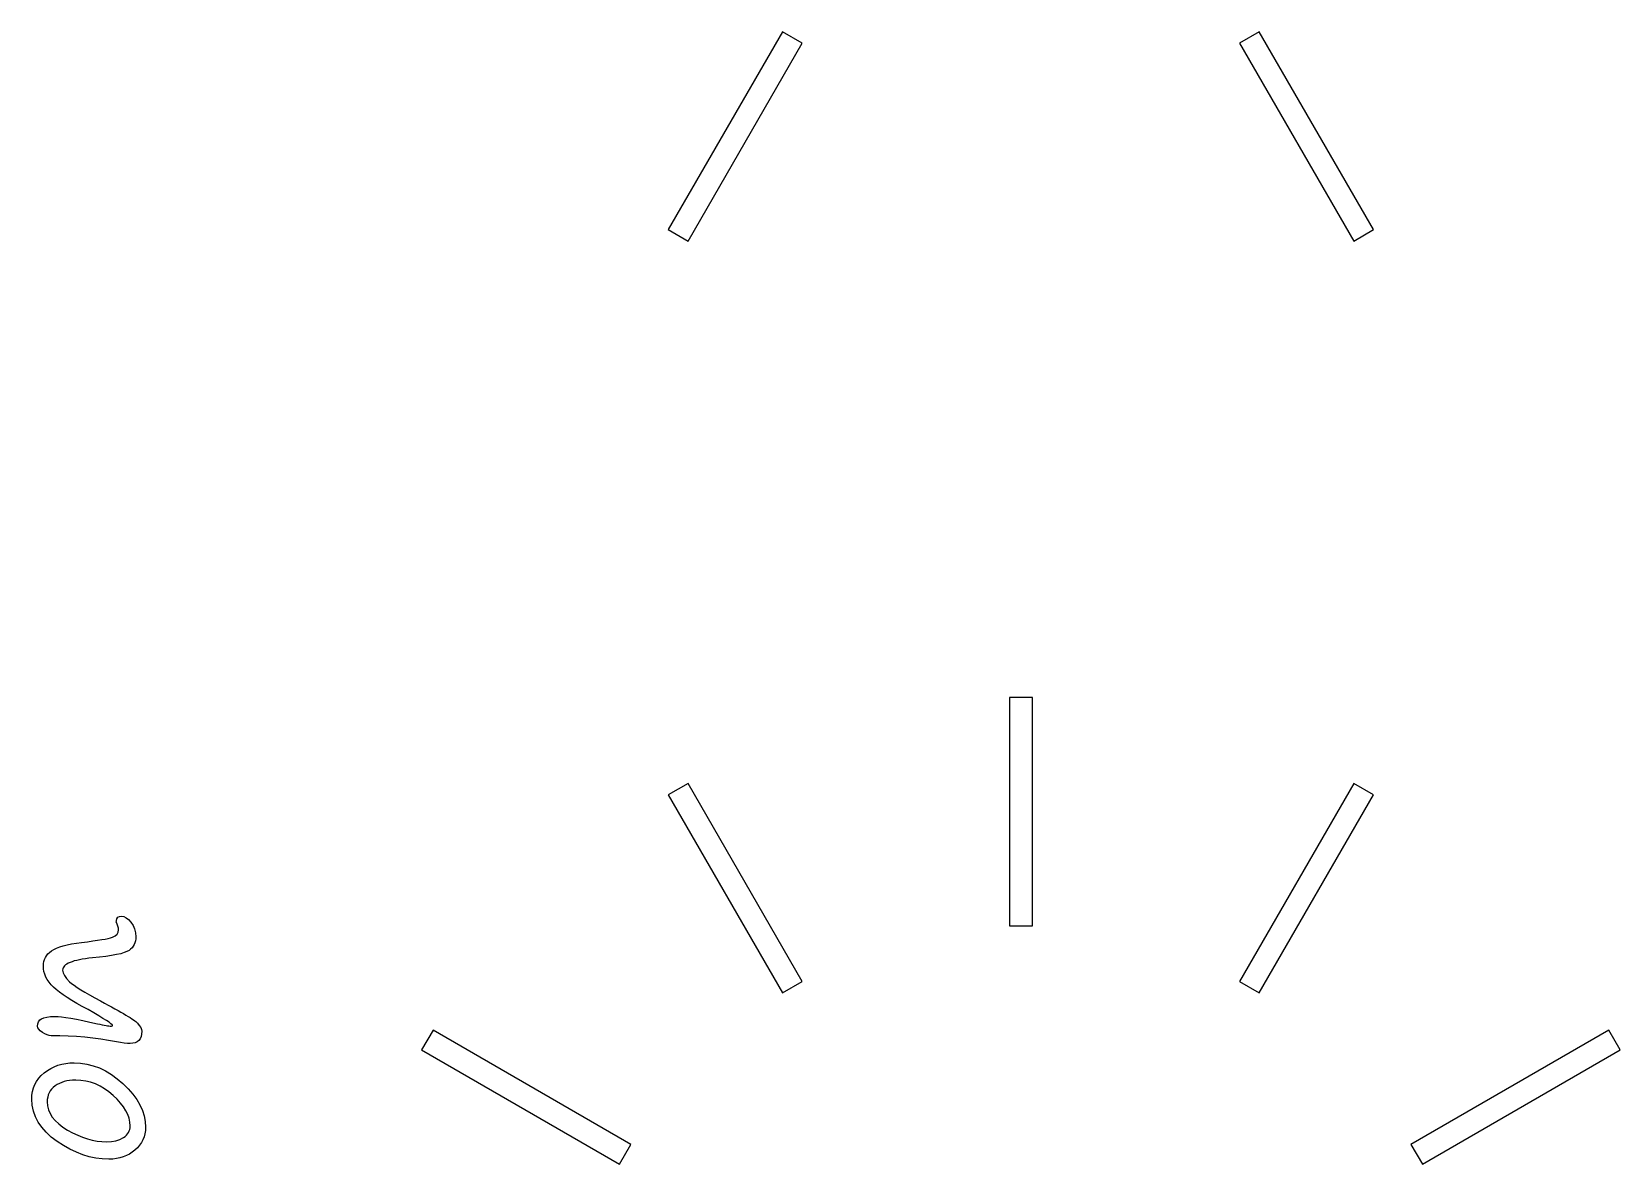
# Model space of a CAD drawing. Extents: x -1 to 127, y -80 to 138.
# Drawn here: x 97.45 to 119.7, y 13.6 to 29.46 of the extents above; entities that cross this region are included whole.
import ezdxf

# ---------------------------------------------------------------- set-up
doc = ezdxf.new("R2010")
doc.units = 0

msp = doc.modelspace()

# ---------------------------------------------------------------- linework, layer by layer
for p, q in [((107.965, 29.4554), (106.36508, 26.68398)), ((108.242, 29.2954), (107.964858, 29.45542)), ((114.642, 29.4554), (114.364858, 29.29538)), ((116.242, 26.684), (114.6418, 29.45542)), ((106.642, 26.524), (108.24192, 29.29542)), ((114.365, 29.2954), (115.9652, 26.52398)), ((106.365, 26.684), (106.642142, 26.52398)), ((115.965, 26.524), (116.242142, 26.68402)), ((111.144, 20.1339), (111.144, 16.9338)), ((111.464, 20.1339), (111.144, 20.1339)), ((111.464, 16.9338), (111.464, 20.1339)), ((106.642, 18.9277), (106.364858, 18.76768)), ((108.242, 16.1566), (106.64208, 18.92774)), ((115.965, 18.9277), (114.3648, 16.15656)), ((116.242, 18.7677), (115.965, 18.9277)), ((106.365, 18.7677), (107.96492, 15.99656)), ((114.642, 15.9965), (116.2422, 18.76764)), ((98.6335, 16.99), (98.636887, 17.000132)), ((98.647518, 16.957542), (98.633604, 16.990031)), ((98.636887, 17.000132), (98.638016, 17.0073)), ((98.6381, 17.0073), (98.642305, 17.034309)), ((98.642305, 17.034309), (98.655795, 17.053725)), ((98.657226, 16.928431), (98.647518, 16.957542)), ((98.655795, 17.053725), (98.677301, 17.065127)), ((98.663124, 16.901422), (98.657226, 16.928431)), ((98.677301, 17.065127), (98.708102, 17.068937)), ((98.7082, 17.0689), (98.739425, 17.063425)), ((98.739425, 17.063425), (98.771914, 17.047818)), ((98.771914, 17.047818), (98.804824, 17.021233)), ((98.804824, 17.021233), (98.839001, 16.984101)), ((98.839001, 16.984101), (98.869383, 16.939377)), ((98.869383, 16.939377), (98.890888, 16.890431)), ((111.144, 16.9338), (111.464, 16.9338)), ((98.007345, 16.680677), (98.074432, 16.692079)), ((98.074432, 16.692079), (98.147849, 16.70221)), ((98.1478, 16.7022), (98.230502, 16.712332)), ((98.230502, 16.712332), (98.305184, 16.72204)), ((98.305184, 16.72204), (98.37143, 16.731325)), ((98.37143, 16.731325), (98.429658, 16.74061)), ((98.429658, 16.74061), (98.479448, 16.749472)), ((98.479448, 16.749472), (98.521219, 16.758334)), ((98.521219, 16.758334), (98.554552, 16.766772)), ((98.554552, 16.766772), (98.579868, 16.774788)), ((98.579868, 16.774788), (98.617, 16.793358)), ((98.617, 16.793358), (98.644008, 16.81698)), ((98.644008, 16.81698), (98.659615, 16.844835)), ((98.659615, 16.844835), (98.66509, 16.877748)), ((98.6651, 16.8778), (98.663124, 16.901422)), ((98.89471, 16.69553), (98.884155, 16.671062)), ((98.890888, 16.890431), (98.903955, 16.837266)), ((98.902302, 16.721692), (98.89471, 16.69553)), ((98.906507, 16.749963), (98.902302, 16.721692)), ((98.903955, 16.837266), (98.90816, 16.779462)), ((98.9082, 16.7795), (98.906507, 16.749963)), ((97.619168, 16.434704), (97.62803, 16.463394)), ((97.62803, 16.463394), (97.640674, 16.490403)), ((97.640674, 16.490403), (97.657127, 16.516141)), ((97.657127, 16.516141), (97.676967, 16.540187)), ((97.676967, 16.540187), (97.700166, 16.562539)), ((97.700166, 16.562539), (97.727175, 16.583649)), ((97.727175, 16.583649), (97.759244, 16.603489)), ((97.759244, 16.603489), (97.796796, 16.621636)), ((97.796796, 16.621636), (97.840679, 16.638513)), ((97.840679, 16.638513), (97.890045, 16.65412)), ((97.890045, 16.65412), (97.945742, 16.668033)), ((97.945742, 16.668033), (98.007345, 16.680677)), ((98.157929, 16.466381), (98.116998, 16.45879)), ((98.201809, 16.473126), (98.157929, 16.466381)), ((98.249067, 16.479025), (98.201809, 16.473126)), ((98.2997, 16.4845), (98.249067, 16.479025)), ((98.398939, 16.49473), (98.299783, 16.484598)), ((98.487969, 16.505708), (98.398939, 16.49473)), ((98.566869, 16.517533), (98.487969, 16.505708)), ((98.63607, 16.5306), (98.566869, 16.517533)), ((98.695139, 16.54409), (98.63607, 16.5306)), ((98.744085, 16.558427), (98.695139, 16.54409)), ((98.782905, 16.574034), (98.744085, 16.558427)), ((98.812019, 16.590064), (98.782905, 16.574034)), ((98.834371, 16.607788), (98.812019, 16.590064)), ((98.854211, 16.627205), (98.834371, 16.607788)), ((98.870664, 16.648287), (98.854211, 16.627205)), ((98.884155, 16.671062), (98.870664, 16.648287)), ((97.612, 16.3731), (97.613693, 16.404746)), ((97.61406, 16.333051), (97.612085, 16.373135)), ((97.613693, 16.404746), (97.619168, 16.434704)), ((97.620806, 16.293811), (97.61406, 16.333051)), ((97.631784, 16.254992), (97.620806, 16.293811)), ((97.647391, 16.217439), (97.631784, 16.254992)), ((97.883688, 16.330943), (97.881994, 16.314913)), ((97.882, 16.3149), (97.887898, 16.276504)), ((97.888316, 16.345703), (97.883688, 16.330943)), ((97.887898, 16.276504), (97.906045, 16.23642)), ((97.896755, 16.360463), (97.888316, 16.345703)), ((97.908156, 16.373954), (97.896755, 16.360463)), ((97.922917, 16.387049), (97.908156, 16.373954)), ((97.94064, 16.399269), (97.922917, 16.387049)), ((97.961722, 16.411094), (97.94064, 16.399269)), ((97.986614, 16.422072), (97.961722, 16.411094)), ((98.014046, 16.432204), (97.986614, 16.422072)), ((98.045268, 16.441913), (98.014046, 16.432204)), ((98.079445, 16.450774), (98.045268, 16.441913)), ((98.116998, 16.45879), (98.079445, 16.450774)), ((97.666808, 16.180731), (97.647391, 16.217439)), ((97.691276, 16.144866), (97.666808, 16.180731)), ((97.71997, 16.109845), (97.691276, 16.144866)), ((97.75288, 16.075668), (97.71997, 16.109845)), ((97.791276, 16.041067), (97.75288, 16.075668)), ((97.836003, 16.005203), (97.791276, 16.041067)), ((97.906045, 16.23642), (97.936427, 16.194645)), ((97.936427, 16.194645), (97.978619, 16.151186)), ((97.978619, 16.151186), (98.006474, 16.127564)), ((98.006474, 16.127564), (98.042339, 16.101402)), ((98.042339, 16.101402), (98.085375, 16.071867)), ((98.085375, 16.071867), (98.135588, 16.039798)), ((98.135588, 16.039798), (98.193816, 16.004357)), ((107.965, 15.9965), (108.242142, 16.15652)), ((114.365, 16.1566), (114.642142, 15.99658)), ((97.88748, 15.968071), (97.836003, 16.005203)), ((97.945285, 15.929674), (97.88748, 15.968071)), ((98.008999, 15.88959), (97.945285, 15.929674)), ((98.079461, 15.847819), (98.008999, 15.88959)), ((98.156677, 15.805203), (98.079461, 15.847819)), ((98.2398, 15.7609), (98.156677, 15.805203)), ((98.193816, 16.004357), (98.259215, 15.966381)), ((98.259215, 15.966381), (98.332212, 15.925453)), ((98.332212, 15.925453), (98.412803, 15.881574)), ((98.4128, 15.8816), (98.468073, 15.852486)), ((98.468073, 15.852486), (98.519971, 15.824631)), ((98.519971, 15.824631), (98.568917, 15.797622)), ((98.568917, 15.797622), (98.614908, 15.77273)), ((97.534387, 15.562574), (97.544518, 15.591688)), ((97.544518, 15.591688), (97.561395, 15.61531)), ((97.561395, 15.61531), (97.585017, 15.633457)), ((97.585017, 15.633457), (97.617083, 15.646947)), ((97.617083, 15.646947), (97.660122, 15.657079)), ((97.660122, 15.657079), (97.713287, 15.662554)), ((97.713287, 15.662554), (97.776999, 15.66453)), ((97.7769, 15.6647), (97.817828, 15.663007)), ((97.817828, 15.663007), (97.868038, 15.65835)), ((97.868038, 15.65835), (97.927533, 15.650335)), ((97.927533, 15.650335), (97.997154, 15.639357)), ((97.997154, 15.639357), (98.075635, 15.62502)), ((98.075635, 15.62502), (98.164241, 15.607719)), ((98.164241, 15.607719), (98.262133, 15.587033)), ((98.319555, 15.714511), (98.239807, 15.760926)), ((98.262133, 15.587033), (98.369304, 15.563411)), ((98.388753, 15.673584), (98.319555, 15.714511)), ((98.447402, 15.638139), (98.388753, 15.673584)), ((98.49508, 15.607761), (98.447402, 15.638139)), ((98.532633, 15.583292), (98.49508, 15.607761)), ((98.559218, 15.563875), (98.532633, 15.583292)), ((98.614908, 15.77273), (98.657947, 15.748685)), ((98.657947, 15.748685), (98.69761, 15.72591)), ((98.69761, 15.72591), (98.734739, 15.704799)), ((98.734739, 15.704799), (98.768496, 15.684536)), ((98.768496, 15.684536), (98.798874, 15.665966)), ((98.798874, 15.665966), (98.82673, 15.648665)), ((98.82673, 15.648665), (98.851198, 15.632635)), ((98.851198, 15.632635), (98.872732, 15.617875)), ((98.872732, 15.617875), (98.891302, 15.604385)), ((98.891302, 15.604385), (98.906909, 15.59256)), ((98.906909, 15.59256), (98.919129, 15.581581)), ((98.919129, 15.581581), (98.928414, 15.572296)), ((97.531, 15.5284), (97.534387, 15.562574)), ((97.535214, 15.507235), (97.531009, 15.528345)), ((97.548281, 15.485729), (97.535214, 15.507235)), ((97.569391, 15.463377), (97.548281, 15.485729)), ((97.599349, 15.440602), (97.569391, 15.463377)), ((97.632683, 15.420339), (97.599349, 15.440602)), ((97.664749, 15.406002), (97.632683, 15.420339)), ((97.694706, 15.397563), (97.664749, 15.406002)), ((97.7234, 15.3946), (97.694706, 15.397563)), ((97.843218, 15.393368), (97.723387, 15.394497)), ((97.960938, 15.389586), (97.843218, 15.393368)), ((98.077394, 15.382841), (97.960938, 15.389586)), ((98.192162, 15.373979), (98.077394, 15.382841)), ((98.30524, 15.362154), (98.192162, 15.373979)), ((98.417056, 15.347817), (98.30524, 15.362154)), ((98.3693, 15.5634), (98.404744, 15.555385)), ((98.404744, 15.555385), (98.43681, 15.54864)), ((98.43681, 15.54864), (98.465081, 15.542741)), ((98.465081, 15.542741), (98.490396, 15.538085)), ((98.490396, 15.538085), (98.512324, 15.534303)), ((98.512324, 15.534303), (98.530895, 15.531763)), ((98.530895, 15.531763), (98.545655, 15.53007)), ((98.545655, 15.53007), (98.55748, 15.529787)), ((98.5575, 15.5297), (98.567632, 15.530547)), ((98.574825, 15.549538), (98.559218, 15.563875)), ((98.567632, 15.530547), (98.5748, 15.532522)), ((98.5748, 15.532522), (98.579005, 15.535909)), ((98.5803, 15.5411), (98.574825, 15.549538)), ((98.579005, 15.535909), (98.580134, 15.540961)), ((98.928414, 15.572296), (98.955846, 15.538963)), ((98.968525, 15.352904), (98.950801, 15.329282)), ((98.955846, 15.538963), (98.975686, 15.508585)), ((98.981168, 15.382439), (98.968525, 15.352904)), ((98.975686, 15.508585), (98.987511, 15.481153)), ((98.98876, 15.417039), (98.981168, 15.382439)), ((98.987511, 15.481153), (98.991293, 15.456684)), ((98.9913, 15.4567), (98.98876, 15.417039)), ((103.07, 15.4725), (102.90998, 15.195358)), ((105.841, 13.8725), (103.06986, 15.47242)), ((119.537, 15.4725), (116.76558, 13.87258)), ((119.697, 15.1953), (119.53698, 15.472442)), ((98.526759, 15.330517), (98.417056, 15.347817)), ((98.6352, 15.3111), (98.526759, 15.330517)), ((98.694203, 15.300542), (98.635131, 15.311097)), ((98.7461, 15.29295), (98.694203, 15.300542)), ((98.791247, 15.288293), (98.7461, 15.29295)), ((98.8288, 15.2866), (98.791247, 15.288293)), ((98.866846, 15.289207), (98.82887, 15.286667)), ((98.899756, 15.297222), (98.866846, 15.289207)), ((98.928026, 15.310712), (98.899756, 15.297222)), ((98.950801, 15.329282), (98.928026, 15.310712)), ((102.91, 15.1953), (105.68114, 13.59538)), ((116.926, 13.5954), (119.69742, 15.19532)), ((97.624584, 14.87482), (97.669311, 14.908154)), ((97.669311, 14.908154), (97.716145, 14.936844)), ((97.716145, 14.936844), (97.765512, 14.961313)), ((97.765512, 14.961313), (97.816568, 14.981153)), ((97.816568, 14.981153), (97.869731, 14.99676)), ((97.869731, 14.99676), (97.925007, 15.007738)), ((97.925007, 15.007738), (97.982391, 15.014484)), ((97.982391, 15.014484), (98.041883, 15.016459)), ((98.0419, 15.0166), (98.133461, 15.011943)), ((98.133461, 15.011943), (98.223335, 14.998453)), ((98.223335, 14.998453), (98.311521, 14.975255)), ((98.311521, 14.975255), (98.398019, 14.943609)), ((98.398019, 14.943609), (98.482829, 14.902261)), ((97.474369, 14.663848), (97.493786, 14.71153)), ((97.493786, 14.71153), (97.518254, 14.756253)), ((97.518254, 14.756253), (97.548212, 14.798448)), ((97.548212, 14.798448), (97.583656, 14.838112)), ((97.583656, 14.838112), (97.624584, 14.87482)), ((97.776494, 14.691445), (97.750756, 14.66994)), ((97.805185, 14.710862), (97.776494, 14.691445)), ((97.835987, 14.727316), (97.805185, 14.710862)), ((97.868899, 14.741652), (97.835987, 14.727316)), ((97.90392, 14.753054), (97.868899, 14.741652)), ((97.941049, 14.762339), (97.90392, 14.753054)), ((97.980289, 14.768661), (97.941049, 14.762339)), ((98.021641, 14.772471), (97.980289, 14.768661)), ((98.0651, 14.7736), (98.021641, 14.772471)), ((98.136459, 14.770215), (98.06515, 14.773602)), ((98.206501, 14.760083), (98.136459, 14.770215)), ((98.274432, 14.743207), (98.206501, 14.760083)), ((98.341098, 14.720008), (98.274432, 14.743207)), ((98.405656, 14.689627), (98.341098, 14.720008)), ((98.468948, 14.652918), (98.405656, 14.689627)), ((98.482829, 14.902261), (98.565949, 14.852048)), ((98.565949, 14.852048), (98.647385, 14.792555)), ((98.647385, 14.792555), (98.727132, 14.723778)), ((98.727132, 14.723778), (98.801393, 14.650361)), ((97.4499, 14.5052), (97.45244, 14.560897)), ((97.455433, 14.420441), (97.449958, 14.505251)), ((97.45244, 14.560897), (97.460878, 14.613638)), ((97.460878, 14.613638), (97.474369, 14.663848)), ((97.66767, 14.504123), (97.665976, 14.470369)), ((97.666, 14.4702), (97.670628, 14.41366)), ((97.672721, 14.536192), (97.66767, 14.504123)), ((97.681583, 14.56657), (97.672721, 14.536192)), ((97.693803, 14.595264), (97.681583, 14.56657)), ((97.708987, 14.621849), (97.693803, 14.595264)), ((97.72798, 14.646741), (97.708987, 14.621849)), ((97.750756, 14.66994), (97.72798, 14.646741)), ((98.530551, 14.609035), (98.468948, 14.652918)), ((98.590467, 14.558825), (98.530551, 14.609035)), ((98.64574, 14.50524), (98.590467, 14.558825)), ((98.693842, 14.451654), (98.64574, 14.50524)), ((98.801393, 14.650361), (98.865528, 14.5761)), ((98.865528, 14.5761), (98.919537, 14.500995)), ((98.919537, 14.500995), (98.964263, 14.425466)), ((97.47231, 14.339006), (97.455433, 14.420441)), ((97.500165, 14.260525), (97.47231, 14.339006)), ((97.538982, 14.184997), (97.500165, 14.260525)), ((97.670628, 14.41366), (97.683724, 14.35923)), ((97.683724, 14.35923), (97.706076, 14.306486)), ((97.706076, 14.306486), (97.737298, 14.256276)), ((97.737298, 14.256276), (97.777385, 14.207753)), ((98.73477, 14.398066), (98.693842, 14.451654)), ((98.768103, 14.344901), (98.73477, 14.398066)), ((98.793841, 14.291315), (98.768103, 14.344901)), ((98.812412, 14.23815), (98.793841, 14.291315)), ((98.964263, 14.425466), (98.998861, 14.348674)), ((98.998861, 14.348674), (99.02333, 14.271458)), ((99.02333, 14.271458), (99.03809, 14.193821)), ((97.589195, 14.112424), (97.538982, 14.184997)), ((97.650375, 14.042805), (97.589195, 14.112424)), ((97.722528, 13.976559), (97.650375, 14.042805)), ((97.777385, 14.207753), (97.826751, 14.161339)), ((97.826751, 14.161339), (97.884556, 14.116613)), ((97.884556, 14.116613), (97.951645, 14.07442)), ((97.951645, 14.07442), (98.022531, 14.035601)), ((98.022531, 14.035601), (98.092996, 14.002268)), ((98.774797, 14.003098), (98.790828, 14.021245)), ((98.790828, 14.021245), (98.803923, 14.041085)), ((98.803923, 14.041085), (98.814055, 14.061744)), ((98.82339, 14.184565), (98.812412, 14.23815)), ((98.814055, 14.061744), (98.821223, 14.0837)), ((98.821223, 14.0837), (98.82588, 14.106899)), ((98.8272, 14.1314), (98.82339, 14.184565)), ((98.82588, 14.106899), (98.827008, 14.131368)), ((99.034056, 14.021651), (99.022654, 13.978192)), ((99.041224, 14.067221), (99.034056, 14.021651)), ((99.03809, 14.193821), (99.043142, 14.114918)), ((99.0432, 14.1149), (99.041224, 14.067221)), ((97.806071, 13.913268), (97.722528, 13.976559)), ((97.895522, 13.855463), (97.806071, 13.913268)), ((97.984975, 13.80525), (97.895522, 13.855463)), ((98.074848, 13.763058), (97.984975, 13.80525)), ((98.092996, 14.002268), (98.162194, 13.973997)), ((98.162194, 13.973997), (98.230548, 13.950799)), ((98.230548, 13.950799), (98.298059, 13.932652)), ((98.298059, 13.932652), (98.365146, 13.919585)), ((98.365146, 13.919585), (98.430968, 13.911993)), ((98.430968, 13.911993), (98.495947, 13.909453)), ((98.4959, 13.9094), (98.565521, 13.91321)), ((98.565521, 13.91321), (98.628389, 13.924612)), ((98.628389, 13.924612), (98.68493, 13.943605)), ((98.68493, 13.943605), (98.734299, 13.970191)), ((98.734299, 13.970191), (98.756227, 13.985798)), ((98.756227, 13.985798), (98.774797, 14.003098)), ((98.929817, 13.825871), (98.89522, 13.792961)), ((98.960199, 13.860892), (98.929817, 13.825871)), ((98.985514, 13.8976), (98.960199, 13.860892)), ((99.006201, 13.936843), (98.985514, 13.8976)), ((99.022654, 13.978192), (99.006201, 13.936843)), ((105.681, 13.5954), (105.84102, 13.872542)), ((116.766, 13.8725), (116.92602, 13.595358)), ((98.165143, 13.728037), (98.074848, 13.763058)), ((98.25586, 13.701029), (98.165143, 13.728037)), ((98.346998, 13.682035), (98.25586, 13.701029)), ((98.438139, 13.67021), (98.346998, 13.682035)), ((98.5297, 13.6664), (98.438139, 13.67021)), ((98.582983, 13.668512), (98.529818, 13.666537)), ((98.634458, 13.674411), (98.582983, 13.668512)), ((98.683404, 13.684119), (98.634458, 13.674411)), ((98.730238, 13.698033), (98.683404, 13.684119)), ((98.774544, 13.715756), (98.730238, 13.698033)), ((98.81716, 13.737685), (98.774544, 13.715756)), ((98.857244, 13.763424), (98.81716, 13.737685)), ((98.89522, 13.792961), (98.857244, 13.763424))]:
    msp.add_line(p, q)

doc.saveas('drawing.dxf')
